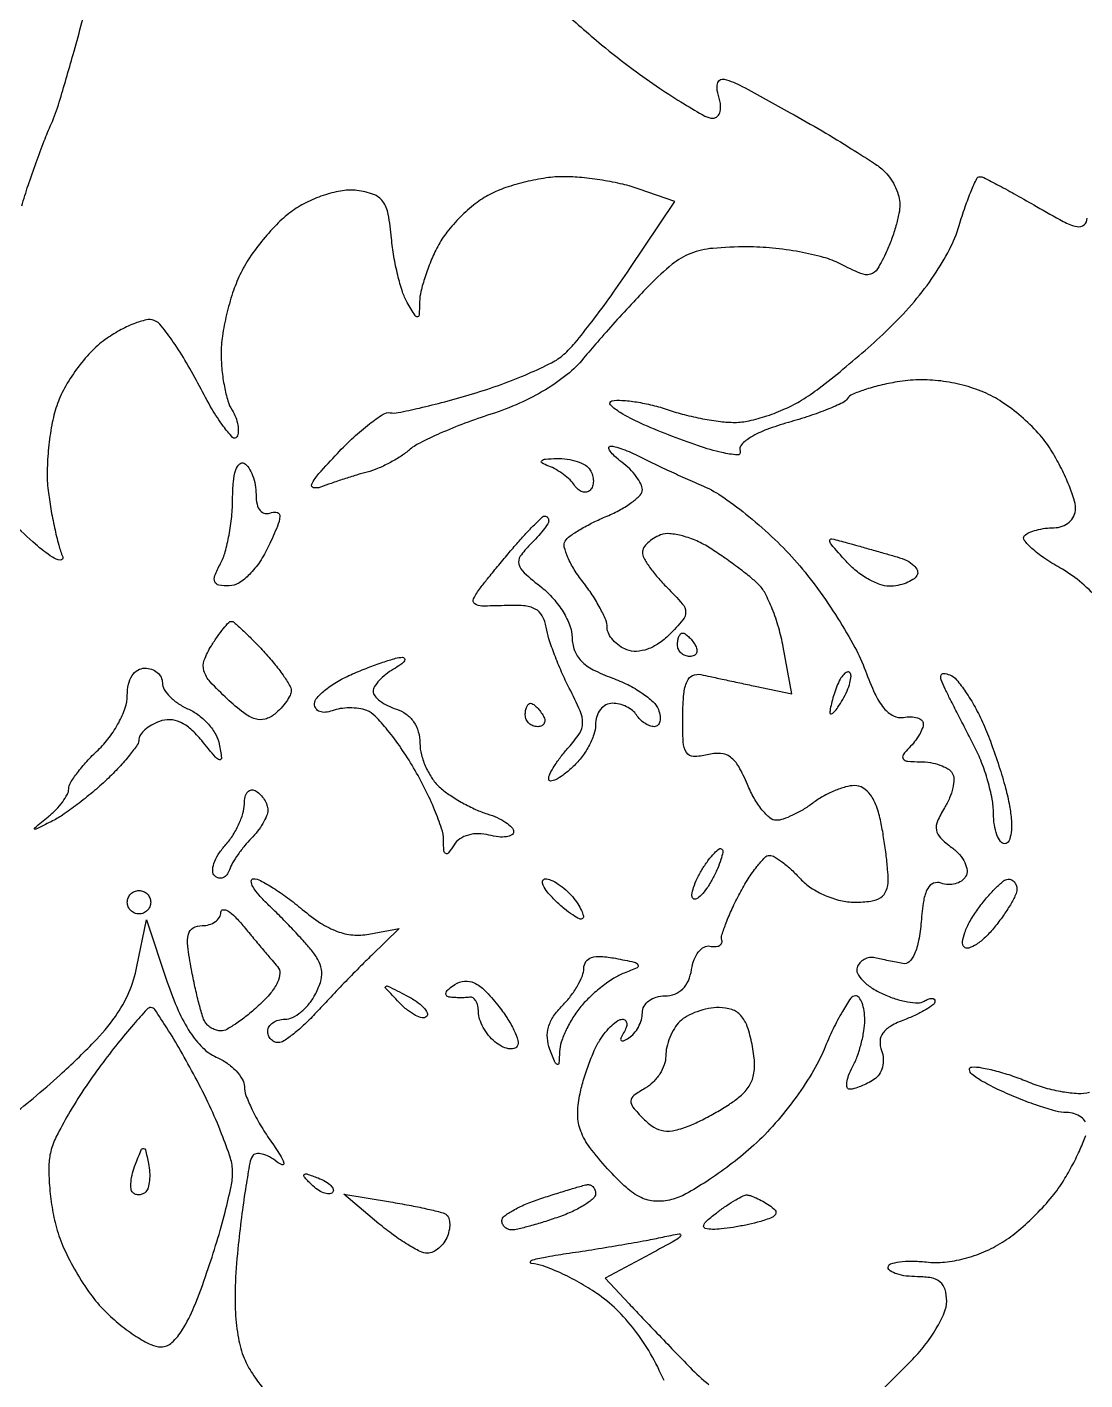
# Model space of a CAD drawing. Extents: x 0 to 102, y 0 to 135.
# Drawn here: x 64.5 to 72.15, y 53.14 to 62.92 of the extents above; entities that cross this region are included whole.
import ezdxf

# ---------------------------------------------------------------- set-up
doc = ezdxf.new("R2010")
doc.units = 0
doc.header["$MEASUREMENT"] = 0

msp = doc.modelspace()

# ---------------------------------------------------------------- linework, layer by layer
for points in [[(64.463557, 61.6311, -0.008223), (64.51035, 61.779192, -0.005745), (64.56776, 61.944649, -0.005797), (64.626469, 62.102024, -0.01198), (64.676692, 62.2233, 0.031348), (64.734878, 62.380791, 0.004069), (64.835034, 62.72509, 0.004729), (64.946794, 63.136109, 0.003935)], [(68.360762, 63.050661, 0.00734), (68.653821, 62.796788, 0.017189), (68.881938, 62.617976, 0.008596), (69.073733, 62.482994, 0.011906), (69.250529, 62.36911, 0.008542), (69.400697, 62.28085, 0.129283), (69.458689, 62.2656, 0.195923), (69.49251, 62.279382, 0.1513), (69.511658, 62.314718, 0.088873), (69.512747, 62.372093, 0.037276), (69.49486, 62.447529, -0.159923), (69.495608, 62.523562, -0.39647), (69.540521, 62.547454, -0.057006), (69.670356, 62.495608, -0.003911), (70.017909, 62.305002, -0.005557), (70.248044, 62.173061, -0.006886), (70.459157, 62.044944, -0.00574), (70.633323, 61.933135, -0.05023), (70.70445, 61.875316, -0.052491), (70.744931, 61.82556, -0.038505), (70.779136, 61.763114, -0.039222), (70.802529, 61.698172, -0.066934), (70.8102, 61.641124, -0.050837), (70.803678, 61.577139, -0.018173), (70.781885, 61.4879, -0.017813), (70.750708, 61.391063, -0.02011), (70.713809, 61.300606, -0.026593), (70.649128, 61.176577, -0.196945), (70.597076, 61.13717, -0.167483), (70.527459, 61.142246, -0.018145), (70.37961, 61.212025, 0.053034), (70.258118, 61.259326, 0.021179), (70.083683, 61.298876, 0.020674), (69.89038, 61.325972, 0.024486), (69.706141, 61.335, 0.021393), (69.457649, 61.324363, 0.071842), (69.29943, 61.287485, 0.07814), (69.165282, 61.209173, 0.028402), (69.002341, 61.06005, 0.005969), (68.884392, 60.936181, 0.003912), (68.751324, 60.790786, 0.003935), (68.623914, 60.64711, 0.007541), (68.524351, 60.529506, -0.051242), (68.405642, 60.411845, -0.034124), (68.248545, 60.301964, -0.031279), (68.061679, 60.204776, -0.026333), (67.853213, 60.125259, 0.012473), (67.667013, 60.060085, 0.01345), (67.488973, 59.987205, 0.013054), (67.339958, 59.91677, 0.060715), (67.261013, 59.864034, -0.035525), (67.198624, 59.817661, -0.021416), (67.118853, 59.771419, -0.021397), (67.035211, 59.732069, -0.034772), (66.9609, 59.706829, 0.008641), (66.88389, 59.685085, 0.004948), (66.7917, 59.656328, 0.00494), (66.699544, 59.625568, 0.008188), (66.6225, 59.597585, -0.147649), (66.572286, 59.593983, -0.487235), (66.560161, 59.619577, -0.064789), (66.611701, 59.695938, -0.008381), (66.744764, 59.841703, -0.016408), (66.862909, 59.958893, -0.022663), (66.976824, 60.055469, -0.020289), (67.075188, 60.125295, -0.186719), (67.125464, 60.135883, 0.090178), (67.183438, 60.13694, 0.006821), (67.337595, 60.17008, 0.009228), (67.521373, 60.215804, 0.006889), (67.7223, 60.272731, 0.014432), (67.927811, 60.340544, 0.01518), (68.125586, 60.419066, 0.014975), (68.291628, 60.49688, 0.063426), (68.382388, 60.558293, 0.040109), (68.461125, 60.639645, 0.008293), (68.585333, 60.795685, 0.008667), (68.723805, 60.982296, 0.00807), (68.859133, 61.178035), (69.18339, 61.663614), (68.926671, 61.753107, 0.027417), (68.807587, 61.787429, 0.015715), (68.660858, 61.816311, 0.015666), (68.511083, 61.836137, 0.025073), (68.382274, 61.8426, 0.036167), (68.254066, 61.833314, 0.02262), (68.106204, 61.804902, 0.022667), (67.96231, 61.763464, 0.037901), (67.846431, 61.714268, 0.047307), (67.742029, 61.647085, 0.029774), (67.633465, 61.550735, 0.029774), (67.537115, 61.442171, 0.047307), (67.469932, 61.337769, 0.021241), (67.420618, 61.231584, 0.019085), (67.378542, 61.117778, 0.019504), (67.34869, 61.012764, 0.055323), (67.339027, 60.937351, -0.007004), (67.336043, 60.840804, -0.386338), (67.324255, 60.828942, -0.275374), (67.306795, 60.838171, -0.004919), (67.250413, 60.932811, -0.053388), (67.215379, 61.0111, -0.018448), (67.181427, 61.130424, -0.018088), (67.153424, 61.265686, -0.020026), (67.136391, 61.398111, 0.023682), (67.112788, 61.57158, 0.11178), (67.073447, 61.663291, 0.151154), (67.005046, 61.714528, 0.055751), (66.88643, 61.742486, 0.068619), (66.782465, 61.740726, 0.037748), (66.658346, 61.71174, 0.036248), (66.532185, 61.661739, 0.042268), (66.421255, 61.596102, 0.041671), (66.318128, 61.508874, 0.024266), (66.209158, 61.388789, 0.024138), (66.111, 61.256986, 0.037214), (66.04073, 61.133531, 0.031494), (65.988208, 61.002071, 0.020985), (65.944121, 60.845917, 0.021156), (65.914029, 60.690199, 0.03831), (65.904695, 60.560814, 0.024143), (65.91091, 60.443334, 0.022758), (65.928441, 60.324633, 0.023396), (65.953678, 60.221025, 0.069698), (65.983713, 60.154639, -0.047475), (66.0102, 60.10239, -0.050249), (66.025744, 60.04706, -0.055823), (66.028852, 59.996936, -0.126665), (66.017655, 59.960939, -0.494926), (65.98788, 59.95801, -0.029048), (65.920598, 60.039264, -0.025766), (65.838239, 60.164418, -0.013679), (65.748727, 60.327052, 0.01384), (65.654965, 60.497279, 0.01804), (65.559406, 60.647281, 0.015805), (65.472622, 60.765091, 0.135286), (65.420393, 60.803601, 0.150591), (65.364349, 60.807388, 0.035668), (65.27387, 60.779125, 0.033545), (65.170047, 60.730103, 0.02765), (65.066494, 60.664675, 0.049594), (64.963242, 60.574502, 0.0307), (64.860331, 60.450427, 0.030622), (64.772906, 60.313978, 0.047491), (64.716726, 60.186011, 0.033796), (64.681425, 60.048454, 0.020637), (64.657629, 59.882449, 0.020646), (64.647615, 59.715253, 0.034156), (64.654644, 59.574084, 0.013141), (64.673794, 59.442309, 0.011134), (64.700768, 59.304184, 0.011282), (64.731002, 59.179392, 0.030641), (64.759744, 59.0931, -0.564163), (64.742748, 59.070488, -0.124066), (64.685114, 59.091389, -0.032158), (64.56388, 59.185297, -0.010986), (64.400332, 59.336238)], [(72.242398, 58.791659, 0.034045), (72.107574, 58.918922, 0.044124), (71.967349, 59.014919, -0.020486), (71.851628, 59.08636, -0.036217), (71.763462, 59.155703, -0.045231), (71.709736, 59.21436, -0.375415), (71.711969, 59.247569, -0.096566), (71.744543, 59.269514, -0.034436), (71.797808, 59.287847, -0.032631), (71.860539, 59.300394, -0.033052), (71.9241, 59.3046, 0.085327), (71.984123, 59.314918, 0.09702), (72.03429, 59.344577, 0.102969), (72.067461, 59.389294, 0.108678), (72.0792, 59.442664, 0.078671), (72.067838, 59.514428, 0.020354), (72.027043, 59.624564, 0.020193), (71.969607, 59.7479, 0.019346), (71.901644, 59.86802, 0.046473), (71.810752, 59.988467, 0.030751), (71.686245, 60.109193, 0.030793), (71.548212, 60.213459, 0.047431), (71.416314, 60.283908, 0.034796), (71.264241, 60.335355, 0.034399), (71.10592, 60.365455, 0.034703), (70.946365, 60.373397, 0.036948), (70.790614, 60.358791, 0.016648), (70.665898, 60.333424, 0.021858), (70.554162, 60.301576, 0.020077), (70.465393, 60.268008, 0.155113), (70.432123, 60.239444, -0.145437), (70.39729, 60.208373, -0.013282), (70.289722, 60.161241, -0.016304), (70.155594, 60.111703, -0.01205), (70.004316, 60.065389, 0.021582), (69.849146, 60.014629, 0.044651), (69.734315, 59.959365, 0.064508), (69.665246, 59.905022, 0.293448), (69.655339, 59.857248, -0.550985), (69.635917, 59.831206, -0.036878), (69.524299, 59.84818, -0.02575), (69.355386, 59.896044, -0.011613), (69.139062, 59.975214, -0.012366), (68.935817, 60.060857, -0.028923), (68.789648, 60.137207, -0.063657), (68.71944, 60.192411, -0.597788), (68.728289, 60.220991, -0.064795), (68.801379, 60.225642, -0.02226), (68.906965, 60.21394, -0.021692), (69.023568, 60.190514, -0.02345), (69.134654, 60.157541, 0.021755), (69.251266, 60.122498, 0.015403), (69.384744, 60.092983, 0.015586), (69.514245, 60.072662, 0.031488), (69.617274, 60.066316, 0.054517), (69.720289, 60.077732, 0.025453), (69.849881, 60.113623, 0.024858), (69.983388, 60.165527, 0.031783), (70.100155, 60.226918, 0.026092), (70.227406, 60.313928, 0.009458), (70.398836, 60.44998, 0.009349), (70.581224, 60.606259, 0.010998), (70.747825, 60.761199, 0.024553), (70.914999, 60.940448, 0.027031), (71.058154, 61.129774, 0.029082), (71.169073, 61.31684, 0.046526), (71.23861, 61.488898, -0.010356), (71.282308, 61.62447, -0.016305), (71.325974, 61.7387, -0.010444), (71.366294, 61.829323, -0.290613), (71.387208, 61.8426, -0.117794), (71.415963, 61.83573, -0.003619), (71.525114, 61.779424, -0.006931), (71.653108, 61.709941, -0.004719), (71.796817, 61.627534, 0.009456), (71.989911, 61.519225, 0.066523), (72.090593, 61.481395, 0.238343), (72.141254, 61.493867, 0.218756), (72.1638, 61.542934, -0.046733)], [(64.364545, 55.036085, 0.01447), (64.546389, 55.179615, 0.010425), (64.741113, 55.349703, 0.014643), (64.985353, 55.585638, 0.039042), (65.140459, 55.771528, 0.052181), (65.237569, 55.9439, 0.052677), (65.296514, 56.1321), (65.364503, 56.4705), (65.515773, 56.020563, 0.021984), (65.595195, 55.814752, 0.041551), (65.679682, 55.658359, 0.052773), (65.770646, 55.546744, 0.088735), (65.869821, 55.478233, -0.045889), (65.947396, 55.433895, -0.050267), (66.013034, 55.377317, -0.056409), (66.058065, 55.317617, -0.134182), (66.0726, 55.26443, 0.091251), (66.08433, 55.200691, 0.021237), (66.127544, 55.100294, 0.021218), (66.188047, 54.987234, 0.019389), (66.259645, 54.87616, -0.009875), (66.331304, 54.769501, -0.066221), (66.358411, 54.71186, -0.598592), (66.346759, 54.699878, -0.099257), (66.309476, 54.719158, 0.043011), (66.253917, 54.75629, 0.06771), (66.200461, 54.7769, 0.09465), (66.157294, 54.778802, 0.223153), (66.131042, 54.761458, 0.092716), (66.112293, 54.712092, 0.004939), (66.084054, 54.545769, 0.007612), (66.055281, 54.346041, 0.005461), (66.02897, 54.122067, 0.014374), (66.00814, 53.85301, 0.02509), (66.008509, 53.629395, 0.030461), (66.029294, 53.445788, 0.054823), (66.071584, 53.300452, 0.048618), (66.130511, 53.189939, 0.0249), (66.224014, 53.063513, 0.024486)], [(72.152208, 55.009352, 0.098731), (72.120217, 55.044188, 0.084762), (72.07231, 55.068043, 0.069586), (72.01575, 55.076819, -0.06174), (71.937139, 55.087761, -0.015125), (71.811785, 55.125425, -0.015263), (71.669717, 55.17771, -0.014704), (71.5293, 55.23917, -0.016095), (71.408157, 55.301344, -0.047323), (71.330942, 55.354276, -0.190424), (71.313116, 55.386988, -0.435801), (71.329237, 55.406152, -0.059311), (71.400673, 55.401213, -0.017506), (71.507868, 55.37696, -0.017308), (71.627453, 55.340996, -0.017822), (71.743083, 55.297157, 0.030171), (71.860458, 55.25594, 0.027753), (71.985248, 55.227788, 0.028842), (72.099346, 55.215333, 0.076861), (72.18059, 55.223678, 0.125154)], [(70.632097, 53.022282), (70.890349, 53.280533, 0.030721), (70.989181, 53.392319, 0.031446), (71.072739, 53.514537, 0.033127), (71.13115, 53.629363, 0.101434), (71.1486, 53.714492, 0.069573), (71.136943, 53.797865, 0.151066), (71.101992, 53.851479, 0.129175), (71.038504, 53.881081, 0.044872), (70.9371, 53.8902, -0.030304), (70.856072, 53.895115, -0.047094), (70.787728, 53.910061, -0.059856), (70.740185, 53.931807, -0.261274), (70.7256, 53.957812, -0.322193), (70.743083, 53.982127, -0.046066), (70.806367, 53.997076, -0.038183), (70.895153, 54.002728, -0.022991), (71.00055, 53.996531, 0.050087), (71.13382, 53.995916, 0.039718), (71.275705, 54.020983, 0.038204), (71.417672, 54.069711, 0.037709), (71.551223, 54.139645, 0.035961), (71.669051, 54.225494, 0.022059), (71.795335, 54.34212, 0.022068), (71.910714, 54.46927, 0.036326), (71.995057, 54.587377, 0.015434), (72.059436, 54.700693, 0.017506), (72.113878, 54.81317, 0.01693), (72.153266, 54.911238, 0.086483)], [(69.10561, 53.139315, 0.02958), (69.00833, 53.333026, 0.033011), (68.891983, 53.506589, 0.034964), (68.76111, 53.653881, 0.044431), (68.620394, 53.768994, 0.021238), (68.491908, 53.848545, 0.020844), (68.356345, 53.917445, 0.021261), (68.232639, 53.967721, 0.070558), (68.146811, 53.985354, -0.521515), (68.139609, 53.997165, -0.225667), (68.156558, 54.011826, -0.024052), (68.259467, 54.034958, -0.007026), (68.419714, 54.060648, 0.003351), (68.606654, 54.089211, 0.002941), (68.801515, 54.121498, 0.002957), (68.977076, 54.15272, 0.00886), (69.096514, 54.176885, -0.012547), (69.215684, 54.200083, -0.675002), (69.224514, 54.185695, -0.107146), (69.187627, 54.153325, -0.003154), (69.005284, 54.053593), (68.680867, 53.878805), (68.853947, 53.694152, 0.001702), (68.938877, 53.604159, 0.000702), (69.054495, 53.482822, 0.000694), (69.178877, 53.353016, 0.000893), (69.293616, 53.23403, 0.035053), (69.429736, 53.111796, 0.039668)]]:
    msp.add_lwpolyline(points, format="xyb")
for points in [[(68.717498, 59.894109, -0.076861), (68.751764, 59.890263, -0.01868), (68.806273, 59.873248, -0.018716), (68.868018, 59.848775, -0.017654), (68.928998, 59.819312, 0.009764), (69.006292, 59.780451, 0.00294), (69.125306, 59.724355, 0.002945), (69.259585, 59.662985, 0.003194), (69.390994, 59.604866, -0.049252), (69.537124, 59.523425, -0.019818), (69.71978, 59.385573, -0.019383), (69.9062, 59.220448, -0.023235), (70.067794, 59.05066, -0.021198), (70.215927, 58.864383, -0.016323), (70.361902, 58.649537, -0.0166), (70.485284, 58.439417, -0.037375), (70.561084, 58.271056, 0.021405), (70.629708, 58.104646, 0.062503), (70.695432, 57.99953, 0.103264), (70.762993, 57.944743, 0.163243), (70.836034, 57.933559, -0.046863), (70.89093, 57.937851, -0.074688), (70.937286, 57.930145, -0.105635), (70.968186, 57.912275, -0.212095), (70.9794, 57.887029, -0.099366), (70.972498, 57.852641, -0.033698), (70.949579, 57.806789, -0.031954), (70.916731, 57.758235, -0.031691), (70.87788, 57.71412, 0.041795), (70.834565, 57.662887, 0.33231), (70.835245, 57.63375, 0.208653), (70.867554, 57.616334, 0.02075), (70.957487, 57.6126, -0.041029), (71.030497, 57.606599, -0.04339), (71.100142, 57.58876, -0.047548), (71.156778, 57.562613, -0.123039), (71.188773, 57.531441, -0.143833), (71.200604, 57.488338, -0.050642), (71.192912, 57.424026, -0.045166), (71.169476, 57.350991, -0.039389), (71.132426, 57.27974, 0.036252), (71.081685, 57.183635, 0.149584), (71.074141, 57.119078, 0.152646), (71.104057, 57.062115, 0.03824), (71.184785, 56.993033, -0.05349), (71.24126, 56.941647, -0.069478), (71.279965, 56.883456, -0.085566), (71.295844, 56.827709, -0.166603), (71.285715, 56.783129, -0.106459), (71.254611, 56.750774, -0.081817), (71.20994, 56.730302, -0.077723), (71.158813, 56.724588, -0.080821), (71.109111, 56.734928, 0.187244), (71.053288, 56.734716, 0.180943), (71.011229, 56.696924, 0.080758), (70.982281, 56.609456, 0.019092), (70.96377, 56.456283, -0.024531), (70.945886, 56.320688, -0.058011), (70.916199, 56.223371, -0.096007), (70.877301, 56.166927, -0.24826), (70.83135, 56.15325, -0.001547), (70.783945, 56.162884, -0.000978), (70.728706, 56.1744, -0.000982), (70.674474, 56.185929, -0.001811), (70.630425, 56.19555, 0.094601), (70.591511, 56.196719, 0.084802), (70.553245, 56.183705, 0.084877), (70.521497, 56.158741, 0.095023), (70.501334, 56.125528, 0.215335), (70.50421, 56.083345, 0.069885), (70.542015, 56.031688, 0.05493), (70.605688, 55.979168, 0.038128), (70.687449, 55.934103, 0.029173), (70.777425, 55.899287, 0.034677), (70.865834, 55.877508, 0.037161), (70.941121, 55.870111, 0.145314), (70.98574, 55.882218, -0.044708), (71.015765, 55.897252, -0.097276), (71.041011, 55.90187, -0.17544), (71.057309, 55.895729, -0.219184), (71.064, 55.881199, -0.235794), (71.052108, 55.857384, -0.025195), (70.999346, 55.821738, -0.026784), (70.928221, 55.78378, -0.01834), (70.8439, 55.74813, 0.037621), (70.744971, 55.701735, 0.104855), (70.687747, 55.651273, 0.147354), (70.666736, 55.593095, 0.105482), (70.677565, 55.524338, -0.079551), (70.689936, 55.465619, -0.076522), (70.683631, 55.40514, -0.080789), (70.660136, 55.352223, -0.106983), (70.622715, 55.315309, -0.023742), (70.576255, 55.288835, -0.022251), (70.526493, 55.266255, -0.022852), (70.480573, 55.250229, -0.06775), (70.447673, 55.245095, -0.330909), (70.429621, 55.257973, -0.110845), (70.426485, 55.292249, -0.060708), (70.439931, 55.344728, -0.029837), (70.468823, 55.407438, 0.03628), (70.502382, 55.482814, 0.023279), (70.530674, 55.574344, 0.023381), (70.550094, 55.667054, 0.039954), (70.5564, 55.745838, 0.036645), (70.551488, 55.812768, 0.05527), (70.536644, 55.869264, 0.072447), (70.514916, 55.907926, 0.2326), (70.489145, 55.9206, 0.248408), (70.455264, 55.902661, 0.016676), (70.394762, 55.80691, 0.020874), (70.32832, 55.681873, 0.01389), (70.262285, 55.53357, -0.03932), (70.174147, 55.359944, -0.022483), (70.042635, 55.164918, -0.022164), (69.889657, 54.976734, -0.030539), (69.735254, 54.823117, -0.018028), (69.579228, 54.695459, -0.017989), (69.414303, 54.579276, -0.018152), (69.263252, 54.488437, -0.064898), (69.158616, 54.447187, -0.074018), (69.042335, 54.435738, -0.100803), (68.940521, 54.461796, -0.072231), (68.833761, 54.534162, -0.022588), (68.696646, 54.671189, -0.023746), (68.569865, 54.823844, -0.070527), (68.504223, 54.942651, -0.088527), (68.482182, 55.058917, -0.053628), (68.495701, 55.198723, -0.020455), (68.52243, 55.305879, -0.015788), (68.559964, 55.420314, -0.016052), (68.601896, 55.525114, -0.036401), (68.641708, 55.600573, -0.030506), (68.682855, 55.658303, -0.036332), (68.728571, 55.707095, -0.039335), (68.772203, 55.741426, -0.148078), (68.805143, 55.7514, -0.188607), (68.826241, 55.743148, -0.185711), (68.836314, 55.722709, -0.110646), (68.8322, 55.691184, -0.050902), (68.814021, 55.653729, 0.029004), (68.793046, 55.614927, 0.315645), (68.795957, 55.598357, 0.315645), (68.812527, 55.595446, 0.029004), (68.851329, 55.616421, 0.078175), (68.888703, 55.64852, 0.05336), (68.920309, 55.694864, 0.052739), (68.941768, 55.747585, 0.070406), (68.949, 55.798693, -0.132975), (68.961586, 55.845182, -0.10053), (68.996974, 55.88479, -0.087648), (69.04991, 55.911438, -0.073011), (69.112316, 55.9206, 0.089778), (69.183281, 55.933446, 0.105893), (69.240671, 55.970162, 0.096611), (69.281611, 56.030259, 0.063583), (69.304674, 56.11095, -0.053173), (69.323454, 56.182219, -0.075516), (69.35566, 56.239172, -0.098052), (69.395659, 56.273547, -0.180825), (69.437458, 56.28015, 0.055363), (69.47594, 56.276658, 0.109285), (69.505616, 56.283851, 0.168495), (69.521794, 56.300158, 0.180713), (69.523806, 56.32245, -0.143699), (69.524503, 56.361408, -0.015267), (69.554546, 56.448028, -0.017842), (69.598055, 56.550916, -0.01343), (69.652879, 56.66085, -0.018312), (69.714033, 56.766166, -0.02568), (69.776682, 56.855033, -0.024053), (69.8336, 56.920786, -0.205105), (69.868661, 56.9358, -0.138141), (69.904774, 56.925628, -0.025305), (69.962595, 56.886097, -0.025494), (70.027393, 56.831379, -0.020751), (70.0911, 56.7666, 0.065029), (70.167526, 56.701524, 0.042446), (70.269827, 56.646874, 0.042113), (70.381171, 56.609775, 0.059432), (70.484912, 56.5974, 0.034649), (70.600597, 56.605426, 0.111501), (70.672358, 56.632489, 0.156511), (70.711757, 56.681451, 0.092029), (70.7256, 56.756025, 0.022677), (70.722015, 56.835037, 0.008415), (70.710068, 56.945714, 0.008319), (70.69297, 57.066179, 0.009941), (70.672725, 57.179025, 0.037424), (70.641513, 57.290843, 0.070582), (70.597683, 57.373422, 0.095949), (70.543741, 57.423735, 0.145734), (70.482375, 57.440709, 0.065554), (70.418037, 57.430953, 0.029195), (70.337044, 57.402323, 0.02828), (70.253647, 57.361552, 0.034091), (70.18068, 57.313809, -0.026325), (70.11043, 57.26627, -0.025887), (70.035188, 57.226087, -0.026797), (69.965717, 57.19792, -0.08309), (69.915994, 57.1896, -0.181256), (69.870117, 57.206796, -0.044588), (69.813431, 57.265909, -0.03988), (69.756493, 57.349925, -0.030808), (69.707925, 57.449374, 0.029473), (69.645314, 57.578453, 0.106106), (69.58519, 57.646731, 0.14608), (69.513822, 57.672564, 0.075917), (69.418684, 57.66356, -0.060688), (69.318533, 57.651008, -0.25813), (69.267498, 57.679007, -0.131342), (69.243829, 57.754827, -0.013436), (69.241072, 57.944488, -0.018569), (69.248923, 58.103075, -0.081732), (69.271989, 58.193517, -0.176565), (69.312678, 58.236127, -0.169831), (69.372, 58.24343, 0.000551), (69.43828, 58.229104, 0.000164), (69.539516, 58.207374, 0.000165), (69.653239, 58.183042, 0.000178), (69.764066, 58.159409), (70.029233, 58.102963), (69.966966, 58.443475, 0.024818), (69.934425, 58.582147, 0.024637), (69.888239, 58.717259, 0.025396), (69.836158, 58.830992, 0.081817), (69.786399, 58.89734, 0.022), (69.725317, 58.95092, 0.008388), (69.635812, 59.020283, 0.008288), (69.535929, 59.092489, 0.010059), (69.439883, 59.156693, 0.038023), (69.342857, 59.208834, 0.039327), (69.240125, 59.245, 0.042477), (69.146679, 59.26152, 0.114618), (69.080333, 59.252295, 0.046699), (69.030091, 59.227419, 0.052898), (68.987579, 59.194509, 0.060285), (68.95847, 59.158944, 0.14232), (68.949, 59.126349, 0.130616), (68.959623, 59.086379, 0.023264), (69.001464, 59.020529, 0.023757), (69.059222, 58.946118, 0.019459), (69.1276, 58.8722, -0.015581), (69.238001, 58.754695, -0.171073), (69.261889, 58.695611, -0.189937), (69.242046, 58.637689, -0.019988), (69.143105, 58.530505, -0.048313), (69.066608, 58.467518, -0.062879), (68.985647, 58.426727, -0.072233), (68.907117, 58.411062, -0.105157), (68.837605, 58.422056, -0.060305), (68.783152, 58.450883, -0.059956), (68.737032, 58.491917, -0.065594), (68.705727, 58.538377, -0.115996), (68.6952, 58.583142, 0.098968), (68.684162, 58.638363, 0.023539), (68.643883, 58.723555, 0.023301), (68.587373, 58.818836, 0.021154), (68.520502, 58.911674, -0.027195), (68.45697, 59.002162, -0.037064), (68.410629, 59.090382, -0.040737), (68.385147, 59.16523, -0.202785), (68.391787, 59.208168, -0.100936), (68.424911, 59.243385, -0.019021), (68.499349, 59.291816, -0.019637), (68.592153, 59.342454, -0.016884), (68.693385, 59.388448, 0.026869), (68.791262, 59.435297, 0.036059), (68.873913, 59.488535, 0.039182), (68.932775, 59.540436, 0.194869), (68.949, 59.580487, 0.121513), (68.938932, 59.621302, 0.039282), (68.90551, 59.674351, 0.0365), (68.857606, 59.72967, 0.033721), (68.80095, 59.779033, -0.0208), (68.748438, 59.822453, -0.052767), (68.715365, 59.859196, -0.144566), (68.707065, 59.882638, -0.417591)], [(66.0726, 59.7699, -0.115839), (66.105065, 59.737511, -0.049308), (66.132349, 59.682079, -0.045225), (66.150937, 59.614511, -0.044548), (66.1572, 59.544356, 0.050433), (66.164319, 59.473959, 0.127972), (66.186783, 59.428172, 0.183546), (66.222719, 59.408677, 0.125761), (66.269301, 59.414115, -0.178719), (66.311862, 59.414655, -0.34168), (66.329319, 59.387499, -0.077325), (66.311568, 59.315437, -0.010369), (66.248151, 59.172121, -0.037223), (66.184719, 59.059184, -0.048323), (66.109861, 58.967128, -0.056497), (66.03297, 58.905124, -0.137738), (65.963873, 58.884355, -0.04555), (65.888859, 58.889826, -0.263695), (65.859107, 58.91386, -0.193693), (65.859417, 58.958252, -0.025445), (65.900423, 59.045238, 0.055143), (65.934113, 59.129287, 0.021739), (65.962274, 59.250888, 0.021201), (65.981568, 59.386123, 0.024835), (65.988, 59.515531, -0.022481), (65.993467, 59.637062, -0.057857), (66.011379, 59.722995, -0.122747), (66.03891, 59.76639, -0.341059)], [(68.330657, 59.805521, -0.045514), (68.405697, 59.801394, -0.046946), (68.477946, 59.783733, -0.051526), (68.537155, 59.756111, -0.120006), (68.571779, 59.721971, -0.067766), (68.58895, 59.683338, -0.070172), (68.594897, 59.641982, -0.077348), (68.589138, 59.604312, -0.120407), (68.572172, 59.576372, -0.145781), (68.54645, 59.562457, -0.127087), (68.515778, 59.563884, -0.103201), (68.48459, 59.581123, -0.071163), (68.45795, 59.611615, 0.057917), (68.426302, 59.649828, 0.03032), (68.37911, 59.689801, 0.029701), (68.325099, 59.725402, 0.039935), (68.2722, 59.750536, -0.034226), (68.223753, 59.772881, -0.509921), (68.221738, 59.788652, -0.169171), (68.248433, 59.800562, -0.012113)], [(68.244647, 59.3892, -0.130666), (68.255154, 59.386406, -0.100649), (68.264106, 59.378549, -0.088429), (68.270127, 59.366796, -0.074394), (68.2722, 59.352943, -0.154332), (68.265614, 59.332114, -0.013824), (68.232454, 59.28759, -0.016971), (68.18872, 59.235849, -0.012433), (68.136895, 59.18138, 0.043849), (68.067137, 59.098183, 0.223079), (68.057113, 59.040186, 0.144272), (68.094676, 58.97952, 0.015831), (68.221495, 58.873097, -0.047225), (68.305631, 58.792985, -0.042229), (68.376803, 58.6956, -0.044655), (68.425639, 58.596395, -0.092311), (68.4414, 58.511755, 0.089563), (68.458291, 58.418212, 0.105481), (68.506585, 58.342449, 0.079674), (68.593645, 58.278422, 0.032043), (68.72943, 58.219237, -0.02998), (68.843179, 58.170215, -0.032687), (68.946868, 58.109154, -0.034641), (69.027582, 58.045625, -0.117618), (69.065175, 57.990742, -0.053361), (69.077833, 57.94312, -0.096323), (69.076269, 57.902925, -0.144783), (69.061232, 57.876572, -0.193543), (69.035938, 57.8664, -0.092158), (69.002646, 57.872589, -0.053054), (68.966231, 57.891251, -0.050566), (68.932408, 57.918639, -0.058948), (68.9067, 57.951, 0.08825), (68.877738, 57.983388, 0.053305), (68.833963, 58.010749, 0.051278), (68.783017, 58.029325, 0.061875), (68.732507, 58.0356, 0.127195), (68.686016, 58.023579, 0.100758), (68.64641, 57.989749, 0.089594), (68.619785, 57.939144, 0.076558), (68.6106, 57.879512, -0.084684), (68.59852, 57.808698, -0.040713), (68.560897, 57.724295, -0.038833), (68.506145, 57.640417, -0.044853), (68.4414, 57.5703, -0.021459), (68.376388, 57.516352, -0.048194), (68.321902, 57.48269, -0.102313), (68.286447, 57.473515, -0.428724), (68.2722, 57.487077, -0.117443), (68.280964, 57.523873, -0.023388), (68.314457, 57.583137, -0.023565), (68.360983, 57.649949, -0.020041), (68.416053, 57.715933, 0.037674), (68.494253, 57.81664, 0.144413), (68.517319, 57.891712, 0.106089), (68.499381, 57.980141, 0.015726), (68.420888, 58.145594, -0.015038), (68.365637, 58.261645, -0.013018), (68.314579, 58.386483, -0.013205), (68.274248, 58.502042, -0.036836), (68.2542, 58.5855, 0.08496), (68.225957, 58.667521, 0.149655), (68.175076, 58.717112, 0.102732), (68.090166, 58.740676, 0.027872), (67.95001, 58.742111, -0.010631), (67.790126, 58.738235, -0.16136), (67.738137, 58.755291, -0.368718), (67.72973, 58.791628, -0.041535), (67.778481, 58.869011, -0.007697), (67.830402, 58.935827, -0.003308), (67.901631, 59.02344, -0.003273), (67.978732, 59.115767, -0.004317), (68.050282, 59.19885, -0.007639), (68.116201, 59.271792, -0.011423), (68.176187, 59.333285, -0.006547), (68.2279, 59.38262, -0.189411)], [(70.4295, 59.195656, -0.000873), (70.508045, 59.173769, -0.000463), (70.605274, 59.146395, -0.000461), (70.704622, 59.118227, -0.000716), (70.790278, 59.093722, -0.043209), (70.860153, 59.066906, -0.074758), (70.911328, 59.031743, -0.113609), (70.936539, 58.994354, -0.234302), (70.933336, 58.960109, -0.110716), (70.903898, 58.929999, -0.050402), (70.854683, 58.904662, -0.046487), (70.795115, 58.887416, -0.047261), (70.733719, 58.8816, -0.09116), (70.664315, 58.89436, -0.04011), (70.579667, 58.934605, -0.037953), (70.494289, 58.992998, -0.041538), (70.421462, 59.062043, -0.003252), (70.312697, 59.185426, -0.196496), (70.303363, 59.212862, -0.466581), (70.318751, 59.224262, -0.008625)], [(65.977499, 58.6278, -0.18174), (65.997905, 58.62013, -0.006789), (66.059852, 58.564391, -0.011518), (66.131871, 58.494655, -0.007763), (66.210949, 58.411941, -0.014912), (66.287556, 58.32417, -0.019244), (66.352235, 58.238963, -0.017301), (66.40018, 58.165173, -0.136235), (66.411, 58.1262, -0.117507), (66.403002, 58.092639, -0.036548), (66.376131, 58.047907, -0.034267), (66.337724, 58.000656, -0.031773), (66.292296, 57.957802, -0.10449), (66.222128, 57.92087, -0.147435), (66.151917, 57.922027, -0.088203), (66.068192, 57.96617, -0.021568), (65.948913, 58.067513, -0.019779), (65.826023, 58.190788, -0.114014), (65.780791, 58.270297, -0.161749), (65.783146, 58.347416, -0.051795), (65.834167, 58.451769, -0.012733), (65.878713, 58.519212, -0.018549), (65.921619, 58.576091, -0.014323), (65.959338, 58.619797, -0.210567)], [(69.240107, 58.5432, -0.151918), (69.257935, 58.537655, -0.038439), (69.281814, 58.518349, -0.035638), (69.306943, 58.490983, -0.029505), (69.3297, 58.4586, -0.082592), (69.342941, 58.426274, -0.161196), (69.340309, 58.398851, -0.182303), (69.322421, 58.380623, -0.108972), (69.292393, 58.374, -0.093332), (69.258193, 58.38044, -0.09642), (69.229118, 58.398851, -0.099167), (69.209658, 58.42632, -0.105053), (69.2028, 58.4586, -0.042167), (69.205536, 58.490989, -0.061769), (69.213759, 58.518349, -0.081139), (69.225841, 58.536901, -0.210953)], [(67.2147, 58.368116, -0.246255), (67.231162, 58.359668, -0.323693), (67.230959, 58.343307, -0.079158), (67.202914, 58.315876, -0.022238), (67.15125, 58.282624, 0.034773), (67.094592, 58.244116, 0.040172), (67.04669, 58.199781, 0.044232), (67.013288, 58.156327, 0.14269), (67.0032, 58.121697, 0.17634), (67.015013, 58.089244, 0.055926), (67.052902, 58.053169, 0.047911), (67.10764, 58.019353, 0.037595), (67.1724, 57.9933, -0.081939), (67.242054, 57.957844, -0.083867), (67.295984, 57.902127, -0.080988), (67.329955, 57.829992, -0.06974), (67.3416, 57.746911, 0.064819), (67.352444, 57.66361, 0.042834), (67.38509, 57.572637, 0.042696), (67.432971, 57.488128, 0.062426), (67.48965, 57.424218, 0.033326), (67.560128, 57.370198, 0.020055), (67.650126, 57.315362, 0.020042), (67.744399, 57.267824, 0.032804), (67.82805, 57.236206, -0.032001), (67.900927, 57.208793, -0.042974), (67.962485, 57.174388, -0.049536), (68.005605, 57.138468, -0.196798), (68.0184, 57.107219, -0.270668), (68.004685, 57.08374, -0.094467), (67.966154, 57.070753, -0.062373), (67.908709, 57.070057, -0.035844), (67.840541, 57.082752, 0.061735), (67.764262, 57.092916, 0.071274), (67.691612, 57.083184, 0.078677), (67.630589, 57.055014, 0.104575), (67.588036, 57.011382, -0.0194), (67.54837, 56.953808, -0.357714), (67.528321, 56.948867, -0.271426), (67.51501, 56.96852, -0.014208), (67.512095, 57.047635, 0.078898), (67.498298, 57.13005, 0.017543), (67.448016, 57.264275, 0.017803), (67.378179, 57.416908, 0.016345), (67.295772, 57.568688, 0.01776), (67.204399, 57.712631, 0.020959), (67.107668, 57.84173, 0.020358), (67.018111, 57.942681, 0.109944), (66.957372, 57.982947, 0.056918), (66.900872, 57.997536, 0.036113), (66.832964, 58.002078, 0.035995), (66.764708, 57.996787, 0.054324), (66.7071, 57.981594, -0.068277), (66.658563, 57.970226, -0.116139), (66.617477, 57.975912, -0.152513), (66.590414, 57.997417, -0.150278), (66.5802, 58.030633, -0.187488), (66.597866, 58.076088, -0.040215), (66.660967, 58.134763, -0.036797), (66.749878, 58.194955, -0.027895), (66.85515, 58.247873, -0.010053), (66.96662, 58.29368, -0.011766), (67.074185, 58.33249, -0.010767), (67.166192, 58.361072, -0.067838)], [(65.3535, 58.2894, -0.082817), (65.401965, 58.281317, -0.09258), (65.443123, 58.258016, -0.100606), (65.470645, 58.223312, -0.118028), (65.4804, 58.182561, 0.141184), (65.493925, 58.135618, 0.055826), (65.53617, 58.082575, 0.049395), (65.597619, 58.032066, 0.043749), (65.670256, 57.992211, -0.060575), (65.745231, 57.947736, -0.048723), (65.813634, 57.883529, -0.05035), (65.865735, 57.810401, -0.083591), (65.891747, 57.7395, -0.013434), (65.907507, 57.64057, -0.516194), (65.893495, 57.627547, -0.168556), (65.864536, 57.644833, -0.004154), (65.764601, 57.765827, 0.040221), (65.685778, 57.848351, 0.075561), (65.608677, 57.898546, 0.094981), (65.533023, 57.916809, 0.103842), (65.458509, 57.904825, 0.039824), (65.402138, 57.877872, 0.048107), (65.354472, 57.843716, 0.055262), (65.321558, 57.807849, 0.159348), (65.3112, 57.776172, -0.151394), (65.298834, 57.736267, -0.017809), (65.242859, 57.660555, -0.020028), (65.167648, 57.573456, -0.015147), (65.07855, 57.483864, -0.014912), (64.977072, 57.393406, -0.01257), (64.864538, 57.303683, -0.012757), (64.757665, 57.226991, -0.034033), (64.6767, 57.179674, -0.001182), (64.564819, 57.124454, -0.391465), (64.55629, 57.127001, -0.370846), (64.557898, 57.136055, -0.001154), (64.65555, 57.215409, 0.03049), (64.712211, 57.267255, 0.033747), (64.76011, 57.323971, 0.035946), (64.793728, 57.377355, 0.12315), (64.8036, 57.41683, -0.139578), (64.815945, 57.460192, -0.022893), (64.865728, 57.53288, -0.023666), (64.93412, 57.61514, -0.018922), (65.0151, 57.6972, 0.04365), (65.096034, 57.787753, 0.037766), (65.164472, 57.895324, 0.039555), (65.211535, 58.002999, 0.08344), (65.2266, 58.092647, -0.054105), (65.235297, 58.172785, -0.089392), (65.261391, 58.235458, -0.113942), (65.302163, 58.275077, -0.136884)], [(70.447706, 58.257094, 0.299281), (70.428413, 58.261081, 0.109577), (70.404241, 58.244683, 0.064271), (70.378419, 58.209124, 0.033338), (70.355351, 58.159229, 0.01383), (70.335347, 58.102453, 0.014497), (70.318851, 58.045537, 0.014282), (70.30747, 57.995707, 0.060438), (70.305173, 57.965231, 0.497549), (70.314649, 57.95872, 0.123862), (70.333363, 57.97066, 0.041459), (70.362799, 58.007542, 0.015998), (70.397527, 58.063095, 0.028467), (70.429016, 58.125116, 0.039963), (70.449303, 58.18377, 0.045448), (70.457158, 58.231752, 0.217548)], [(71.170988, 58.240751, -0.122557), (71.220003, 58.205073, -0.024779), (71.285512, 58.118568, -0.024778), (71.353365, 58.007661, -0.020972), (71.414095, 57.884332, -0.015749), (71.470801, 57.744043, -0.010826), (71.526559, 57.58178, -0.010925), (71.573475, 57.423108, -0.021758), (71.60233, 57.29535, -0.026144), (71.616023, 57.187549, -0.048278), (71.614045, 57.099322, -0.069209), (71.598352, 57.039635, -0.30264), (71.569485, 57.0204, -0.236424), (71.537865, 57.036237, -0.070827), (71.51123, 57.084907, -0.054153), (71.49302, 57.155892, -0.035744), (71.487, 57.239997, 0.047343), (71.477214, 57.34312, 0.022268), (71.446175, 57.473475, 0.021835), (71.401238, 57.608195, 0.028643), (71.34802, 57.726447, -0.001074), (71.289584, 57.83924, -0.000938), (71.228926, 57.957482, -0.000943), (71.174501, 58.064565, -0.002804), (71.137758, 58.13822, -0.023622), (71.108952, 58.204516, -0.170645), (71.108108, 58.23878, -0.353542), (71.127654, 58.251522, -0.070965)], [(68.140307, 58.0356, -0.151918), (68.158135, 58.030055, -0.038439), (68.182014, 58.010749, -0.035638), (68.207143, 57.983383, -0.029505), (68.2299, 57.951, -0.082592), (68.243141, 57.918674, -0.161196), (68.240509, 57.891251, -0.182303), (68.222621, 57.873023, -0.108972), (68.192593, 57.8664, -0.093332), (68.158393, 57.87284, -0.09642), (68.129318, 57.891251, -0.099167), (68.109858, 57.91872, -0.105053), (68.103, 57.951, -0.042167), (68.105736, 57.983389, -0.061769), (68.113959, 58.010749, -0.081139), (68.126041, 58.029301, -0.210953)], [(66.1572, 57.4011, -0.064989), (66.189562, 57.374749, -0.051913), (66.216949, 57.339014, -0.053432), (66.235576, 57.299794, -0.084359), (66.2418, 57.263164, -0.098092), (66.233656, 57.222052, -0.034039), (66.206742, 57.167616, -0.032264), (66.168126, 57.110157, -0.032304), (66.122454, 57.058168, 0.024748), (66.073954, 57.004614, 0.019675), (66.026923, 56.942372, 0.020088), (65.987859, 56.8811, 0.0462), (65.964836, 56.831561, -0.077408), (65.945149, 56.795287, -0.131262), (65.917989, 56.774294, -0.159119), (65.887805, 56.771832, -0.129838), (65.859101, 56.787231, -0.209141), (65.843724, 56.822824, -0.079779), (65.852721, 56.877275, -0.061151), (65.883287, 56.941347, -0.042096), (65.932119, 57.005393, 0.040971), (65.985885, 57.075583, 0.033984), (66.031334, 57.158024, 0.035262), (66.062618, 57.239797, 0.073858), (66.0726, 57.307004, -0.058392), (66.078729, 57.359311, -0.125403), (66.097451, 57.395027, -0.191031), (66.125138, 57.408778, -0.160619)], [(69.523702, 56.981498, -0.249833), (69.530485, 56.959234, -0.027199), (69.516863, 56.905499, -0.0282), (69.491998, 56.839245, -0.018995), (69.4566, 56.7666, -0.025484), (69.415935, 56.699122, -0.0456), (69.375035, 56.649002, -0.065035), (69.339795, 56.62135, -0.342758), (69.316984, 56.624216, -0.233866), (69.307867, 56.651191, -0.042302), (69.319656, 56.704382, -0.037791), (69.345574, 56.769613, -0.026131), (69.384086, 56.839114, -0.019845), (69.427898, 56.90344, -0.034505), (69.469817, 56.952546, -0.040991), (69.504951, 56.982945, -0.369778)], [(66.138356, 56.7666, -0.122352), (66.188384, 56.754172, -0.018053), (66.279371, 56.701702, -0.019457), (66.38422, 56.630264, -0.015625), (66.491377, 56.545671, 0.030068), (66.62406, 56.447009, 0.055837), (66.743645, 56.386607, 0.066905), (66.857612, 56.360817, 0.069566), (66.972784, 56.366578), (67.191632, 56.408413), (66.991666, 56.213227, 0.004675), (66.90072, 56.122779, 0.00263), (66.791916, 56.011362, 0.002624), (66.683249, 55.897721, 0.004289), (66.59247, 55.80012, -0.017499), (66.510641, 55.716674, -0.0225), (66.429522, 55.646214, -0.021145), (66.358258, 55.594482, -0.147464), (66.31752, 55.5822, -0.110952), (66.288634, 55.58869, -0.100013), (66.264043, 55.607051, -0.094749), (66.247548, 55.634499, -0.088278), (66.2418, 55.6668, -0.14491), (66.251351, 55.699062, -0.099365), (66.278203, 55.726549, -0.083557), (66.318352, 55.745073, -0.066486), (66.365723, 55.7514, 0.114833), (66.419977, 55.764027, 0.054906), (66.480695, 55.802691, 0.050278), (66.538156, 55.859219, 0.050474), (66.583094, 55.926008, 0.043411), (66.622328, 56.017621, 0.094143), (66.632227, 56.093255, 0.100098), (66.613556, 56.16426, 0.053684), (66.564921, 56.241161, 0.015215), (66.508061, 56.308445, 0.00613), (66.426544, 56.396953, 0.006059), (66.336382, 56.490181, 0.007637), (66.250596, 56.574153, -0.020994), (66.178946, 56.648138, -0.049888), (66.13401, 56.710069, -0.119387), (66.122206, 56.749576, -0.429735)], [(68.247039, 56.7666, -0.106141), (68.288695, 56.757656, -0.039716), (68.341361, 56.728723, -0.037133), (68.395573, 56.686996, -0.036979), (68.443097, 56.637656, -0.024953), (68.481696, 56.586118, -0.039172), (68.508922, 56.53797, -0.046081), (68.522909, 56.498952, -0.281942), (68.516906, 56.47937, -0.306781), (68.495056, 56.47655, -0.028705), (68.445616, 56.505144, -0.029071), (68.385665, 56.54977, -0.018294), (68.320848, 56.608314, -0.025813), (68.264363, 56.66919, -0.065107), (68.23199, 56.720104, -0.167633), (68.228657, 56.751995, -0.348897)], [(71.59275, 56.763941, -0.119206), (71.616945, 56.759152, -0.105294), (71.637562, 56.743721, -0.096472), (71.651395, 56.719899, -0.083634), (71.6562, 56.691372, -0.114079), (71.64674, 56.650449, -0.019468), (71.608637, 56.579574, -0.020356), (71.556274, 56.498404, -0.016905), (71.494282, 56.416422, -0.030046), (71.428039, 56.344065, -0.048955), (71.362921, 56.292307, -0.0654), (71.308111, 56.266294, -0.281044), (71.274468, 56.274364, -0.238552), (71.262442, 56.310768, -0.049466), (71.279511, 56.378136, -0.042026), (71.317266, 56.460243, -0.028663), (71.372936, 56.546655, -0.017364), (71.437454, 56.629044, -0.023032), (71.502007, 56.699017, -0.021359), (71.559369, 56.75107, -0.164541)], [(65.3112, 56.682, -0.099038), (65.343487, 56.675541, -0.097945), (65.370949, 56.657149, -0.097945), (65.389341, 56.629687, -0.099038), (65.3958, 56.5974, -0.099038), (65.389341, 56.565113, -0.097945), (65.370949, 56.537651, -0.097945), (65.343487, 56.519259, -0.099038), (65.3112, 56.5128, -0.099038), (65.278913, 56.519259, -0.097945), (65.251451, 56.537651, -0.097945), (65.233059, 56.565113, -0.099038), (65.2266, 56.5974, -0.099038), (65.233059, 56.629687, -0.097945), (65.251451, 56.657149, -0.097945), (65.278913, 56.675541, -0.099038)], [(66.070467, 56.419995, 0.001453), (66.139939, 56.335958, 0.001415), (66.210522, 56.251567, 0.001394), (66.272968, 56.177751, 0.005277), (66.312645, 56.1321, -0.201278), (66.329045, 56.084032, -0.09292), (66.312147, 56.018878, -0.063309), (66.26293, 55.941328, -0.032165), (66.183519, 55.85715, -0.016932), (66.099807, 55.784267, -0.02115), (66.017173, 55.722715, -0.019936), (65.944985, 55.677654, -0.130274), (65.904034, 55.6668, -0.074302), (65.872314, 55.67154, -0.053128), (65.839254, 55.685628, -0.053115), (65.809894, 55.706372, -0.074132), (65.789173, 55.730894, -0.066754), (65.770564, 55.772535, -0.008131), (65.743749, 55.869164, -0.009525), (65.715808, 55.985671, -0.007722), (65.690165, 56.111594, -0.014711), (65.663648, 56.280163, -0.091489), (65.668512, 56.367143, -0.209494), (65.702273, 56.411429, -0.127289), (65.767085, 56.4282, 0.069849), (65.819183, 56.435514, 0.08575), (65.863357, 56.456854, 0.100098), (65.892892, 56.488547, 0.138533), (65.9034, 56.525745, -0.388866), (65.919215, 56.543004, -0.164363), (65.952476, 56.534918, -0.057639), (66.006181, 56.491536, -0.022075)], [(68.754289, 56.191896, -0.006253), (68.89073, 56.164041, -0.208516), (68.917188, 56.144951, -0.446397), (68.910467, 56.123608, -0.014558), (68.817739, 56.084743, 0.04862), (68.743977, 56.047743, 0.02391), (68.657832, 55.987546, 0.023468), (68.573599, 55.915925, 0.031491), (68.50485, 55.843048, 0.033785), (68.447746, 55.764025, 0.029014), (68.398543, 55.674001, 0.030074), (68.363487, 55.586753, 0.070496), (68.350854, 55.517783, -0.008181), (68.346048, 55.433209, -0.458761), (68.334794, 55.424875, -0.243514), (68.319792, 55.437524, -0.004785), (68.281092, 55.533588, -0.076117), (68.26275, 55.615055, -0.087102), (68.271049, 55.694375, -0.078281), (68.307323, 55.772586, -0.048762), (68.371638, 55.850838, 0.033502), (68.43071, 55.918404, 0.032845), (68.480656, 55.993687, 0.034664), (68.515396, 56.065456, 0.095668), (68.526, 56.120368, -0.155289), (68.541241, 56.168257, -0.164184), (68.58106, 56.197235, -0.093631), (68.650523, 56.205393, -0.029779)], [(67.243096, 55.923628, -0.029819), (67.31516, 55.881066, -0.05386), (67.367502, 55.836913, -0.082345), (67.393984, 55.798049, -0.314606), (67.389131, 55.770731, -0.253633), (67.358987, 55.761781, -0.066521), (67.309819, 55.779231, -0.05091), (67.251231, 55.817249, -0.032763), (67.191536, 55.872068, -0.002294), (67.093904, 55.97523, -0.404836), (67.094125, 55.98899, -0.323466), (67.109516, 55.991469, -0.001975)], [(67.904117, 55.853809, -0.02388), (67.971072, 55.761083, -0.033554), (68.020931, 55.672061, -0.035489), (68.050204, 55.59715, -0.217104), (68.045116, 55.556984, -0.200964), (68.019891, 55.538954, -0.104572), (67.980545, 55.538342, -0.075928), (67.932732, 55.555493, -0.049228), (67.883968, 55.588451, -0.050937), (67.838293, 55.634966, -0.042243), (67.799664, 55.692651, -0.044004), (67.773222, 55.752233, -0.082619), (67.7646, 55.804059, 0.053131), (67.759926, 55.847923, 0.081402), (67.745962, 55.883423, 0.110868), (67.725308, 55.905239, 0.189345), (67.70115, 55.910582, -0.028101), (67.670838, 55.907528, -0.013245), (67.631487, 55.90683, -0.013079), (67.59013, 55.908274, -0.017973), (67.5531, 55.911877, -0.195126), (67.532861, 55.923421, -0.281291), (67.530487, 55.943344, -0.110188), (67.551903, 55.971558, -0.034581), (67.594919, 56.003113, -0.118807), (67.66472, 56.026807, -0.135979), (67.733878, 56.014254, -0.085734), (67.810059, 55.959764, -0.026432)], [(65.397667, 55.836, 0.211281), (65.367628, 55.822713, 0.005842), (65.27078, 55.713672, 0.011062), (65.159211, 55.579158, 0.007252), (65.036417, 55.419563, 0.014133), (64.913595, 55.244963, 0.014391), (64.801605, 55.064735, 0.014299), (64.713436, 54.90281, 0.056087), (64.673639, 54.796423, 0.057676), (64.660069, 54.693174, 0.02245), (64.664314, 54.549003, 0.021868), (64.682962, 54.391778, 0.025318), (64.714744, 54.244404, 0.041087), (64.769043, 54.093388, 0.024938), (64.856274, 53.924665, 0.024898), (64.960273, 53.764817, 0.039722), (65.065972, 53.640843, 0.025862), (65.175605, 53.542001, 0.028553), (65.291426, 53.458459, 0.029648), (65.397433, 53.39937, 0.112782), (65.470835, 53.3826, 0.190249), (65.548902, 53.41342, 0.066993), (65.626458, 53.508351, 0.041551), (65.708672, 53.67094, 0.013629), (65.802727, 53.922456, 0.009472), (65.873655, 54.142626, 0.010526), (65.933576, 54.357752, 0.009939), (65.977065, 54.542885, 0.052761), (65.988, 54.646222, 0.078776), (65.971928, 54.747598, 0.015021), (65.90869, 54.923846, 0.015684), (65.821368, 55.127031, 0.013854), (65.718009, 55.333067, 0.007268), (65.610886, 55.525835, 0.011349), (65.512537, 55.688263, 0.005649), (65.425929, 55.820907, 0.250303)], [(69.505245, 55.836, 0.047861), (69.427345, 55.828526, 0.037597), (69.34547, 55.806179, 0.038748), (69.271891, 55.773402, 0.072343), (69.21972, 55.73448, 0.060787), (69.180838, 55.684791, 0.039082), (69.148021, 55.619284, 0.038928), (69.125629, 55.549014, 0.057731), (69.1182, 55.484884, -0.086253), (69.107274, 55.42202, -0.055973), (69.07471, 55.355626, -0.054384), (69.026777, 55.295922, -0.067476), (68.97015, 55.252794, 0.028942), (68.888205, 55.199803, 0.221561), (68.866686, 55.160676, 0.192325), (68.881319, 55.115501, 0.021389), (68.955498, 55.033613, 0.055019), (69.031281, 54.972073, 0.106775), (69.10395, 54.944771, 0.096378), (69.186448, 54.948529, 0.039055), (69.293898, 54.983631, 0.019249), (69.383204, 55.024839, 0.012854), (69.482234, 55.078493, 0.012952), (69.5757, 55.135556, 0.024682), (69.647168, 55.186944, 0.070413), (69.713983, 55.257599, 0.09369), (69.750752, 55.337766, 0.076862), (69.759761, 55.437839, 0.033451), (69.742343, 55.570536, 0.034275), (69.707337, 55.699059, 0.098965), (69.660763, 55.778234, 0.129901), (69.595728, 55.821162, 0.081447)], [(65.379629, 54.708428, -0.034132), (65.38787, 54.645566, -0.038293), (65.386991, 54.584569, -0.04166), (65.378029, 54.533657, -0.132742), (65.360978, 54.503978, -0.087737), (65.338611, 54.488333, -0.094551), (65.312812, 54.481833, -0.100088), (65.287624, 54.485415, -0.111619), (65.266909, 54.498491, -0.176541), (65.254002, 54.526199, -0.044381), (65.254117, 54.576819, -0.039794), (65.264717, 54.638378, -0.031108), (65.285559, 54.702941, -0.005261), (65.327474, 54.806384, -0.286752), (65.34395, 54.818067, -0.36589), (65.358317, 54.807298, -0.006855)], [(66.604999, 54.603861, -0.036269), (66.659786, 54.578313, -0.070189), (66.698224, 54.549154, -0.120343), (66.714925, 54.521427, -0.278911), (66.709339, 54.498739, -0.20742), (66.68343, 54.4885, -0.082976), (66.645242, 54.496171, -0.063152), (66.60106, 54.519735, -0.043285), (66.55764, 54.556502, -0.011214), (66.504609, 54.612384, -0.400052), (66.505006, 54.62873, -0.286372), (66.524044, 54.633139, -0.008399)], [(67.1301, 54.430658, -0.006409), (67.26406, 54.407088, -0.008219), (67.386648, 54.3818, -0.006548), (67.488331, 54.357674, -0.067592), (67.528255, 54.341679, -0.17045), (67.547585, 54.319512, -0.075918), (67.556458, 54.281258, -0.062291), (67.554168, 54.233613, -0.048525), (67.540354, 54.183591, -0.062875), (67.514921, 54.136137, -0.061187), (67.478291, 54.096004, -0.066394), (67.436522, 54.068866, -0.112454), (67.395999, 54.05982, -0.116235), (67.343562, 54.072418, -0.019805), (67.253152, 54.122612, -0.020682), (67.14976, 54.191506, -0.017127), (67.0455, 54.27299), (66.7917, 54.485739)], [(68.54715, 54.555104, -0.122663), (68.571322, 54.553682, -0.123159), (68.591962, 54.541085, -0.110493), (68.605788, 54.518917, -0.084592), (68.6106, 54.490676, -0.218946), (68.594383, 54.455417, -0.035716), (68.532338, 54.40949, -0.033702), (68.446217, 54.362617, -0.023911), (68.344176, 54.321476, -0.007679), (68.236893, 54.285915, -0.009214), (68.134871, 54.255882, -0.008109), (68.048323, 54.233632, -0.058924), (68.005776, 54.2286, -0.092107), (67.978299, 54.233705, -0.096044), (67.954943, 54.248312, -0.099395), (67.939312, 54.270102, -0.106431), (67.9338, 54.295705, -0.237005), (67.949512, 54.32699, -0.03008), (68.014567, 54.369594, -0.030044), (68.103421, 54.413572, -0.020636), (68.20875, 54.453009, -0.002685), (68.318677, 54.488419, -0.00331), (68.421572, 54.520207, -0.002737), (68.508309, 54.545858, -0.024189)], [(69.70542, 54.481105, -0.082282), (69.730688, 54.476203, -0.017782), (69.771976, 54.459167, -0.018097), (69.818909, 54.435733, -0.016424), (69.865602, 54.408242, -0.073203), (69.908461, 54.37132, -0.339894), (69.910241, 54.340784, -0.158605), (69.874371, 54.312992, -0.020744), (69.781002, 54.283792, -0.014398), (69.696086, 54.263657, -0.011764), (69.604239, 54.246895, -0.011937), (69.518959, 54.235477, -0.030342), (69.4566, 54.232446, -0.062681), (69.40396, 54.239719, -0.421853), (69.392395, 54.2604, -0.145737), (69.414864, 54.294849, -0.013965), (69.49392, 54.358191, -0.013248), (69.560263, 54.405661, -0.017033), (69.623788, 54.445533, -0.014937), (69.678234, 54.475035, -0.124156)]]:
    msp.add_lwpolyline(points, format="xyb", close=True)

doc.saveas('drawing.dxf')
